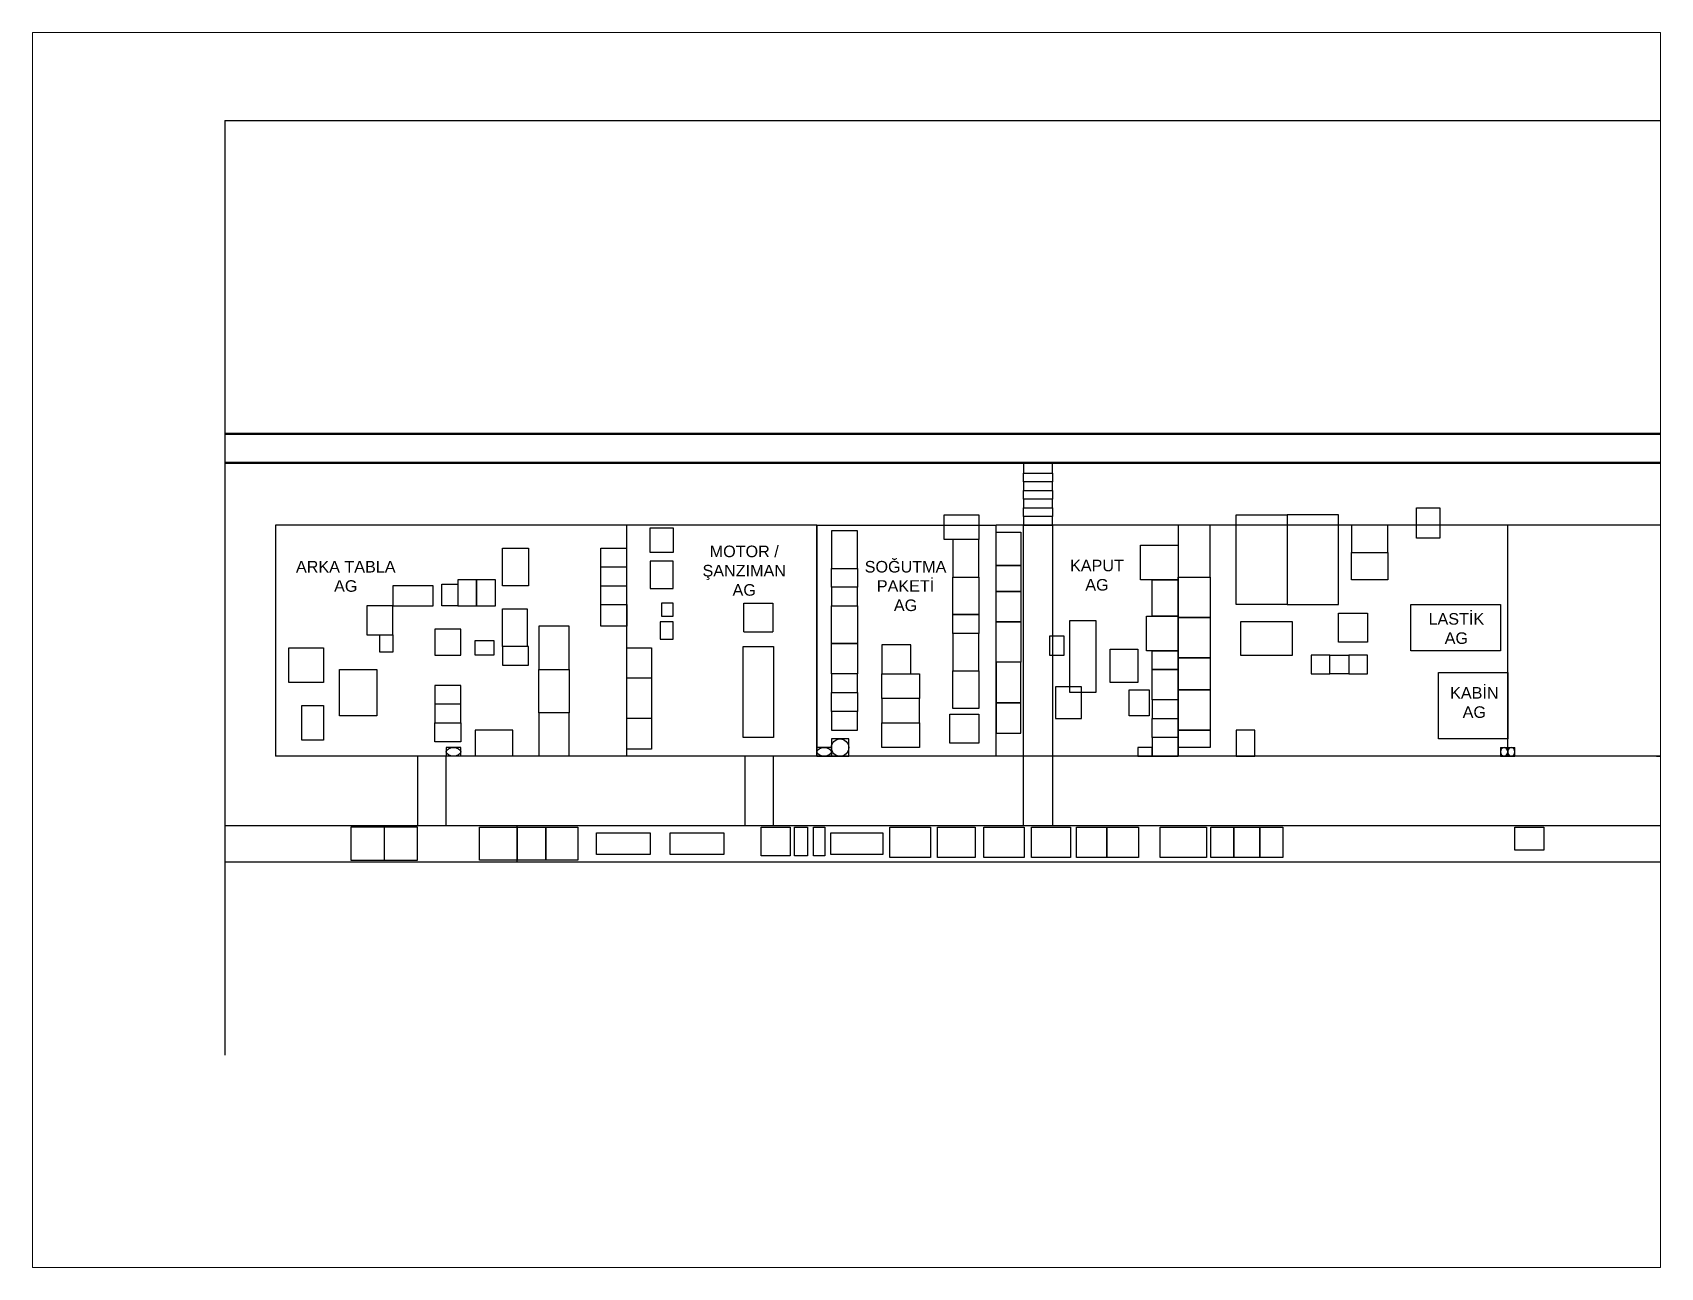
# Paper-space layout 'Layout1' of a CAD drawing. Header units: centimetres. Extents: x 26 to 231, y 20 to 176.
# The model-space entities are those that its viewports show. They can reach past a viewport. Long polylines and large blocks are cut down to what shows.
import ezdxf

# ---------------------------------------------------------------- set-up
doc = ezdxf.new("R2010")
doc.units = ezdxf.units.CM
for name, color, linetype in [('AGV Yolu', 3, 'Continuous'), ('Bekleme Alani', 2, 'Continuous'), ('Raf', 7, 'Continuous'), ('Yazi', 1, 'Continuous')]:
    doc.layers.add(name, color=color, linetype=linetype)
doc.layers.add('Yaya Yolu', color=130, linetype='Continuous', lineweight=25)
doc.styles.get("Standard").update_dxf_attribs({"font": 'arial.ttf'})

msp = doc.modelspace()

# ---------------------------------------------------------------- linework, layer by layer
at = {"lineweight": 30}
for p, q in [((3075.6, 2661.9), (1859.9, 2661.9)), ((1859.9, 2661.9), (1859.9, 1861.9)), ((3733.1, 2661.9), (3075.6, 2661.9)), ((3075.6, 1861.9), (3075.6, 2661.9)), ((3733.1, 1861.9), (3733.1, 2661.9)), ((3733.1, 2661.9), (4353.1, 2661.9)), ((3733.1, 2661.9), (3733.1, 1861.9)), ((4353.1, 1861.9), (4353.1, 2661.9)), ((4667.2, 2661.9), (4353.1, 2661.9)), ((5093.1, 2661.9), (4667.2, 2661.9)), ((4983.1, 2661.9), (4983.1, 1861.9)), ((6123.1, 2661.9), (5093.1, 2661.9)), ((6123.1, 1861.9), (6123.1, 2661.9)), ((6667.1, 2661.9), (6123.1, 2661.9)), ((6667.1, 2661.9), (7682.1, 2661.9)), ((3075.6, 1861.9), (1859.9, 1861.9)), ((3733.1, 1861.9), (3075.6, 1861.9)), ((4353.1, 1861.9), (3733.1, 1861.9)), ((4983.1, 1861.9), (4353.1, 1861.9)), ((6123.1, 1861.9), (4799.9, 1861.9)), ((7153.1, 1861.9), (6123.1, 1861.9))]:
    msp.add_line(p, q, dxfattribs=at)
for p, q in [((3733.1, 1891.9), (3733.1, 2661.9)), ((3075.6, 2131.9), (3075.6, 2236.9)), ((3075.6, 1991.9), (3075.6, 2131.9)), ((3075.6, 1886.9), (3075.6, 1991.9)), ((2500.6, 1891.9), (2450.6, 1891.9)), ((2450.6, 1891.9), (2450.6, 1861.9)), ((2500.6, 1861.9), (2500.6, 1891.9)), ((3733.1, 1891.9), (3733.1, 1861.9)), ((6098.1, 1891.9), (6123.1, 1891.9)), ((6098.1, 1891.9), (6098.1, 1861.9)), ((6098.1, 1861.9), (6123.1, 1861.9)), ((6123.1, 1891.9), (6148.1, 1891.9)), ((6123.1, 1891.9), (6123.1, 1861.9)), ((6123.1, 1861.9), (6123.1, 1891.9)), ((6123.1, 1861.9), (6123.1, 1891.8)), ((6123.1, 1861.9), (6148.1, 1861.9)), ((6148.1, 1861.9), (6148.1, 1891.9)), ((6148.1, 1861.9), (6148.1, 1891.8)), ((1684.9, 1621.9), (9293.1, 1621.9)), ((1684.9, 1496.9), (9293.1, 1496.9))]:
    msp.add_line(p, q)
for points in [[(3783.1, 1861.9), (3843.1, 1861.9), (3843.1, 1921.9), (3783.1, 1921.9)], [(3733.1, 1861.9), (3783.1, 1861.9), (3783.1, 1891.9), (3733.1, 1891.9)]]:
    msp.add_lwpolyline(points, close=True)
msp.add_circle((3813.1, 1891.9), 30)
for centre in [(2475.6, 1876.9), (3758.1, 1876.9)]:
    msp.add_ellipse(centre, major_axis=(-25, 0), ratio=0.6)
at = {"extrusion": (0, 0, -1)}
for centre in [(6110.6, 1876.9), (6135.6, 1876.9)]:
    msp.add_ellipse(centre, major_axis=(0, 15), ratio=0.833333, dxfattribs=at)
at = {"layer": 'AGV Yolu'}
for q in [(1684.9, 827.5), (9744.9, 4061.9)]:
    msp.add_line((1684.9, 4061.9), q, dxfattribs=at)
at = {"layer": 'Bekleme Alani'}
msp.add_line((2235.6, 1616.9), (2235.6, 1501.9), dxfattribs=at)
for points in [[(2350.6, 1616.9), (2120.6, 1616.9), (2120.6, 1501.9), (2350.6, 1501.9)], [(2565.6, 1616.9), (2695.6, 1616.9), (2695.6, 1501.9), (2565.6, 1501.9)], [(2695.6, 1616.9), (2795.6, 1616.9), (2795.6, 1501.9), (2695.6, 1501.9)], [(2795.6, 1616.9), (2905.6, 1616.9), (2905.6, 1501.9), (2795.6, 1501.9)], [(2970.6, 1596.9), (3155.6, 1596.9), (3155.6, 1521.9), (2970.6, 1521.9)], [(3225.6, 1596.9), (3410.6, 1596.9), (3410.6, 1521.9), (3225.6, 1521.9)], [(3540.6, 1616.9), (3640.6, 1616.9), (3640.6, 1516.9), (3540.6, 1516.9)], [(3655.6, 1616.9), (3700.6, 1616.9), (3700.6, 1516.9), (3655.6, 1516.9)], [(3720.6, 1616.9), (3760.6, 1616.9), (3760.6, 1516.9), (3720.6, 1516.9)], [(3780.6, 1596.9), (3960.6, 1596.9), (3960.6, 1521.9), (3780.6, 1521.9)], [(3985.6, 1616.9), (4125.6, 1616.9), (4125.6, 1511.9), (3985.6, 1511.9)], [(4150.6, 1616.9), (4280.6, 1616.9), (4280.6, 1511.9), (4150.6, 1511.9)], [(4310.6, 1616.9), (4450.6, 1616.9), (4450.6, 1511.9), (4310.6, 1511.9)], [(4475.6, 1616.9), (4610.6, 1616.9), (4610.6, 1511.9), (4475.6, 1511.9)], [(4630.6, 1616.9), (4735.6, 1616.9), (4735.6, 1511.9), (4630.6, 1511.9)], [(4735.6, 1616.9), (4845.6, 1616.9), (4845.6, 1511.9), (4735.6, 1511.9)], [(4920.6, 1616.9), (5080.6, 1616.9), (5080.6, 1511.9), (4920.6, 1511.9)], [(5095.6, 1616.9), (5175.6, 1616.9), (5175.6, 1511.9), (5095.6, 1511.9)], [(5175.6, 1616.9), (5265.6, 1616.9), (5265.6, 1511.9), (5175.6, 1511.9)], [(5265.6, 1616.9), (5345.6, 1616.9), (5345.6, 1511.9), (5265.6, 1511.9)], [(6148.1, 1616.9), (6248.1, 1616.9), (6248.1, 1536.9), (6148.1, 1536.9)]]:
    msp.add_lwpolyline(points, close=True, dxfattribs=at)
msp.add_lwpolyline([(2695.6, 1496.9), (2695.6, 1621.9)], dxfattribs=at)
at = {"layer": 'Raf'}
for p, q in [((3155.6, 2566.9), (3155.6, 2651.9)), ((3155.6, 2651.9), (3235.6, 2651.9)), ((3235.6, 2651.9), (3235.6, 2566.9)), ((2645.6, 2451.9), (2645.6, 2581.9)), ((2645.6, 2581.9), (2735.6, 2581.9)), ((2735.6, 2581.9), (2735.6, 2451.9)), ((2985.6, 2516.9), (2985.6, 2581.9)), ((2985.6, 2581.9), (3075.6, 2581.9)), ((3235.6, 2566.9), (3155.6, 2566.9)), ((3235.6, 2536.9), (3155.6, 2536.9)), ((3155.6, 2536.9), (3155.6, 2441.9)), ((3235.6, 2441.9), (3235.6, 2536.9)), ((2985.6, 2451.9), (2985.6, 2516.9)), ((2985.6, 2516.9), (3075.6, 2516.9)), ((2405.6, 2451.9), (2265.6, 2451.9)), ((2265.6, 2451.9), (2265.6, 2381.9)), ((2405.6, 2381.9), (2405.6, 2451.9)), ((2435.6, 2381.9), (2435.6, 2456.9)), ((2435.6, 2456.9), (2490.6, 2456.9)), ((2555.6, 2471.9), (2490.6, 2471.9)), ((2490.6, 2471.9), (2490.6, 2381.9)), ((2555.6, 2381.9), (2555.6, 2471.9)), ((2620.6, 2471.9), (2555.6, 2471.9)), ((2555.6, 2471.9), (2555.6, 2381.9)), ((2620.6, 2381.9), (2620.6, 2471.9)), ((2735.6, 2451.9), (2645.6, 2451.9)), ((2985.6, 2386.9), (2985.6, 2451.9)), ((2985.6, 2451.9), (3075.6, 2451.9)), ((3155.6, 2441.9), (3235.6, 2441.9)), ((2265.6, 2381.9), (2175.6, 2381.9)), ((2175.6, 2381.9), (2175.6, 2281.9)), ((2265.6, 2381.9), (2405.6, 2381.9)), ((2265.6, 2281.9), (2265.6, 2381.9)), ((2490.6, 2381.9), (2435.6, 2381.9)), ((2490.6, 2381.9), (2555.6, 2381.9)), ((2555.6, 2381.9), (2620.6, 2381.9)), ((2645.6, 2371.9), (2730.6, 2371.9)), ((2645.6, 2241.9), (2645.6, 2371.9)), ((2730.6, 2371.9), (2730.6, 2241.9)), ((3235.6, 2391.9), (3195.6, 2391.9)), ((3195.6, 2391.9), (3195.6, 2346.9)), ((3235.6, 2346.9), (3235.6, 2391.9)), ((3480.6, 2291.9), (3480.6, 2391.9)), ((3480.6, 2391.9), (3580.6, 2391.9)), ((3580.6, 2391.9), (3580.6, 2291.9)), ((2875.6, 2311.9), (2770.6, 2311.9)), ((2875.6, 2311.9), (2770.6, 2311.9)), ((2770.6, 2311.9), (2770.6, 2161.9)), ((2875.6, 2161.9), (2875.6, 2311.9)), ((3235.6, 2326.9), (3190.6, 2326.9)), ((3190.6, 2326.9), (3190.6, 2266.9)), ((3195.6, 2346.9), (3235.6, 2346.9)), ((3235.6, 2266.9), (3235.6, 2326.9)), ((2175.6, 2281.9), (2265.6, 2281.9)), ((2220.6, 2281.9), (2265.6, 2281.9)), ((2220.6, 2221.9), (2220.6, 2281.9)), ((2265.6, 2281.9), (2265.6, 2221.9)), ((2500.6, 2301.9), (2410.6, 2301.9)), ((2410.6, 2301.9), (2410.6, 2211.9)), ((2500.6, 2211.9), (2500.6, 2301.9)), ((2550.6, 2211.9), (2550.6, 2261.9)), ((2550.6, 2261.9), (2615.6, 2261.9)), ((2615.6, 2261.9), (2615.6, 2211.9)), ((3190.6, 2266.9), (3235.6, 2266.9)), ((3480.6, 2291.9), (3580.6, 2291.9)), ((1905.6, 2116.9), (1905.6, 2236.9)), ((1905.6, 2236.9), (2025.6, 2236.9)), ((2025.6, 2236.9), (2025.6, 2116.9)), ((2265.6, 2221.9), (2220.6, 2221.9)), ((2410.6, 2211.9), (2500.6, 2211.9)), ((2615.6, 2211.9), (2550.6, 2211.9)), ((2730.6, 2241.9), (2645.6, 2241.9)), ((2645.6, 2241.9), (2645.6, 2176.9)), ((2735.6, 2241.9), (2730.6, 2241.9)), ((2735.6, 2176.9), (2735.6, 2241.9)), ((3075.6, 2236.9), (3160.6, 2236.9)), ((3160.6, 2236.9), (3160.6, 2131.9)), ((2080.6, 2001.9), (2080.6, 2161.9)), ((2080.6, 2161.9), (2210.6, 2161.9)), ((2210.6, 2161.9), (2210.6, 2001.9)), ((2645.6, 2176.9), (2735.6, 2176.9)), ((2770.6, 2011.9), (2770.6, 2161.9)), ((2770.6, 2161.9), (2875.6, 2161.9)), ((2770.6, 2161.9), (2875.6, 2161.9)), ((2875.6, 2161.9), (2875.6, 2011.9)), ((2025.6, 2116.9), (1905.6, 2116.9)), ((2500.6, 2106.9), (2410.6, 2106.9)), ((2410.6, 2106.9), (2410.6, 2041.9)), ((2500.6, 2041.9), (2500.6, 2106.9)), ((3160.6, 2131.9), (3075.6, 2131.9)), ((3160.6, 2131.9), (3160.6, 1991.9)), ((1950.6, 1916.9), (1950.6, 2036.9)), ((1950.6, 2036.9), (2025.6, 2036.9)), ((2025.6, 2036.9), (2025.6, 1916.9)), ((2500.6, 2041.9), (2410.6, 2041.9)), ((2410.6, 2041.9), (2410.6, 1976.9)), ((2500.6, 1976.9), (2500.6, 2041.9)), ((2210.6, 2001.9), (2080.6, 2001.9)), ((2210.6, 2001.9), (2181, 2001.9)), ((2410.6, 1911.9), (2410.6, 1976.9)), ((2410.6, 1976.9), (2500.6, 1976.9)), ((2410.6, 1976.9), (2500.6, 1976.9)), ((2500.6, 1976.9), (2500.6, 1911.9)), ((2875.6, 2011.9), (2770.6, 2011.9)), ((2770.6, 2011.9), (2770.6, 1861.9)), ((2875.6, 2011.9), (2770.6, 2011.9)), ((2875.6, 1861.9), (2875.6, 2011.9)), ((3160.6, 1991.9), (3075.6, 1991.9)), ((3160.6, 1991.9), (3160.6, 1886.9)), ((2025.6, 1916.9), (1950.6, 1916.9)), ((2500.6, 1911.9), (2410.6, 1911.9)), ((3160.6, 1886.9), (3075.6, 1886.9))]:
    msp.add_line(p, q, dxfattribs=at)
for points in [[(5888.1, 2616.9), (5808.1, 2616.9), (5808.1, 2721.9), (5888.1, 2721.9)], [(4293.1, 2611.9), (4173.1, 2611.9), (4173.1, 2696.9), (4293.1, 2696.9)], [(5093.1, 2661.9), (4983.1, 2661.9), (4983.1, 2481.9), (5093.1, 2481.9)], [(5183.1, 2696.9), (5360.6, 2696.9), (5360.6, 2386.9), (5183.1, 2386.9)], [(5538.1, 2696.9), (5360.6, 2696.9), (5360.6, 2386.9), (5538.1, 2386.9)], [(5708.1, 2661.9), (5583.1, 2661.9), (5583.1, 2566.9), (5708.1, 2566.9)], [(5708.1, 2661.9), (5583.1, 2661.9), (5583.1, 2566.9), (5708.1, 2566.9)], [(3783.1, 2511.9), (3873.1, 2511.9), (3873.1, 2641.9), (3783.1, 2641.9)], [(4293.1, 2611.9), (4203.1, 2611.9), (4203.1, 2481.9), (4293.1, 2481.9)], [(4438.1, 2521.9), (4353.1, 2521.9), (4353.1, 2636.9), (4438.1, 2636.9)], [(4983.1, 2471.9), (4853.1, 2471.9), (4853.1, 2591.9), (4983.1, 2591.9)], [(5708.1, 2471.9), (5583.1, 2471.9), (5583.1, 2566.9), (5708.1, 2566.9)], [(3783.1, 2511.9), (3873.1, 2511.9), (3873.1, 2446.9), (3783.1, 2446.9)], [(4293.1, 2351.9), (4203.1, 2351.9), (4203.1, 2481.9), (4293.1, 2481.9)], [(4438.1, 2431.9), (4353.1, 2431.9), (4353.1, 2521.9), (4438.1, 2521.9)], [(4983.1, 2481.9), (5093.1, 2481.9), (5093.1, 2341.9), (4983.1, 2341.9)], [(3783.1, 2381.9), (3873.1, 2381.9), (3873.1, 2446.9), (3783.1, 2446.9)], [(4438.1, 2326.9), (4353.1, 2326.9), (4353.1, 2431.9), (4438.1, 2431.9)], [(4983.1, 2346.9), (4893.1, 2346.9), (4893.1, 2471.9), (4983.1, 2471.9)], [(3075.6, 2311.9), (2985.6, 2311.9), (2985.6, 2386.9), (3075.6, 2386.9)], [(3873.1, 2251.9), (3783.1, 2251.9), (3783.1, 2381.9), (3873.1, 2381.9)], [(6098.1, 2226.9), (5788.1, 2226.9), (5788.1, 2386.9), (6098.1, 2386.9)], [(4293.1, 2286.9), (4203.1, 2286.9), (4203.1, 2351.9), (4293.1, 2351.9)], [(4353.1, 2326.9), (4438.1, 2326.9), (4438.1, 2186.9), (4353.1, 2186.9)], [(4608.1, 2331.9), (4698.1, 2331.9), (4698.1, 2081.9), (4608.1, 2081.9)], [(4983.1, 2226.9), (4873.1, 2226.9), (4873.1, 2346.9), (4983.1, 2346.9)], [(4983.1, 2341.9), (5093.1, 2341.9), (5093.1, 2201.9), (4983.1, 2201.9)], [(5198.1, 2211.9), (5378.1, 2211.9), (5378.1, 2326.9), (5198.1, 2326.9)], [(5638.1, 2256.9), (5538.1, 2256.9), (5538.1, 2356.9), (5638.1, 2356.9)], [(4293.1, 2286.9), (4203.1, 2286.9), (4203.1, 2156.9), (4293.1, 2156.9)], [(4538.1, 2211.9), (4588.1, 2211.9), (4588.1, 2276.9), (4538.1, 2276.9)], [(3583.1, 1926.9), (3478.1, 1926.9), (3478.1, 2241.9), (3583.1, 2241.9)], [(3873.1, 2146.9), (3783.1, 2146.9), (3783.1, 2251.9), (3873.1, 2251.9)], [(3958.1, 2146.9), (4058.1, 2146.9), (4058.1, 2246.9), (3958.1, 2246.9)], [(4843.1, 2116.9), (4748.1, 2116.9), (4748.1, 2231.9), (4843.1, 2231.9)], [(4983.1, 2161.9), (4893.1, 2161.9), (4893.1, 2226.9), (4983.1, 2226.9)], [(4983.1, 2201.9), (5093.1, 2201.9), (5093.1, 2091.9), (4983.1, 2091.9)], [(5443.1, 2146.9), (5508.1, 2146.9), (5508.1, 2211.9), (5443.1, 2211.9)], [(5573.1, 2146.9), (5508.1, 2146.9), (5508.1, 2211.9), (5573.1, 2211.9)], [(5573.1, 2146.9), (5638.1, 2146.9), (5638.1, 2211.9), (5573.1, 2211.9)], [(3783.1, 2081.9), (3873.1, 2081.9), (3873.1, 2146.9), (3783.1, 2146.9)], [(4088.1, 2061.9), (3958.1, 2061.9), (3958.1, 2146.9), (4088.1, 2146.9)], [(4293.1, 2026.9), (4203.1, 2026.9), (4203.1, 2156.9), (4293.1, 2156.9)], [(4353.1, 2046.9), (4438.1, 2046.9), (4438.1, 2186.9), (4353.1, 2186.9)], [(4983.1, 2056.9), (4893.1, 2056.9), (4893.1, 2161.9), (4983.1, 2161.9)], [(6123.1, 1921.9), (5883.1, 1921.9), (5883.1, 2151.9), (6123.1, 2151.9)], [(4558.1, 1991.9), (4648.1, 1991.9), (4648.1, 2101.9), (4558.1, 2101.9)], [(4883.1, 2001.9), (4813.1, 2001.9), (4813.1, 2091.9), (4883.1, 2091.9)], [(4983.1, 2091.9), (5093.1, 2091.9), (5093.1, 1951.9), (4983.1, 1951.9)], [(3783.1, 2081.9), (3873.1, 2081.9), (3873.1, 2016.9), (3783.1, 2016.9)], [(4088.1, 2061.9), (3958.1, 2061.9), (3958.1, 1976.9), (4088.1, 1976.9)], [(4353.1, 1941.9), (4438.1, 1941.9), (4438.1, 2046.9), (4353.1, 2046.9)], [(4983.1, 2056.9), (4893.1, 2056.9), (4893.1, 1991.9), (4983.1, 1991.9)], [(3783.1, 1951.9), (3873.1, 1951.9), (3873.1, 2016.9), (3783.1, 2016.9)], [(4088.1, 1891.9), (3958.1, 1891.9), (3958.1, 1976.9), (4088.1, 1976.9)], [(4293.1, 1906.9), (4193.1, 1906.9), (4193.1, 2006.9), (4293.1, 2006.9)], [(4983.1, 1926.9), (4893.1, 1926.9), (4893.1, 1991.9), (4983.1, 1991.9)], [(4983.1, 1926.9), (4893.1, 1926.9), (4893.1, 1861.9), (4983.1, 1861.9)], [(4983.1, 1951.9), (5093.1, 1951.9), (5093.1, 1891.9), (4983.1, 1891.9)], [(5183.1, 1861.9), (5248.1, 1861.9), (5248.1, 1951.9), (5183.1, 1951.9)], [(4893.1, 1891.9), (4843.1, 1891.9), (4843.1, 1861.9), (4893.1, 1861.9)]]:
    msp.add_lwpolyline(points, close=True, dxfattribs=at)
msp.add_lwpolyline([(2680.6, 1861.9), (2680.6, 1951.9), (2550.6, 1951.9), (2550.6, 1861.9)], dxfattribs=at)
at = {"layer": 'Yaya Yolu'}
for p, q in [((1684.9, 2979.9), (9293.1, 2979.9)), ((1684.9, 2977.9), (9293.1, 2977.9)), ((1684.9, 2975.9), (9293.1, 2975.9)), ((3025.6, 2979.9), (9293.1, 2979.9)), ((3025.6, 2975.9), (9293.1, 2975.9)), ((1684.9, 2879.9), (9293.1, 2879.9)), ((1684.9, 2877.9), (9293.1, 2877.9)), ((1684.9, 2875.9), (9293.1, 2875.9)), ((3025.6, 2879.9), (9293.1, 2879.9)), ((3025.6, 2877.9), (9293.1, 2877.9)), ((4448.1, 2875.9), (4448.1, 2841.9)), ((4548.1, 2841.9), (4548.1, 2875.9)), ((4448.1, 2841.9), (4548.1, 2841.9)), ((4548.1, 2661.9), (4448.1, 2661.9)), ((6638.1, 1861.9), (6741.1, 1861.9))]:
    msp.add_line(p, q, dxfattribs=at)
for points in [[(4448.1, 2841.9), (4548.1, 2841.9), (4548.1, 2811.9), (4448.1, 2811.9)], [(4448.1, 2781.9), (4548.1, 2781.9), (4548.1, 2811.9), (4448.1, 2811.9)], [(4448.1, 2781.9), (4548.1, 2781.9), (4548.1, 2751.9), (4448.1, 2751.9)], [(4448.1, 2721.9), (4548.1, 2721.9), (4548.1, 2751.9), (4448.1, 2751.9)], [(4448.1, 2721.9), (4548.1, 2721.9), (4548.1, 2691.9), (4448.1, 2691.9)], [(4448.1, 2661.9), (4548.1, 2661.9), (4548.1, 2691.9), (4448.1, 2691.9)]]:
    msp.add_lwpolyline(points, close=True, dxfattribs=at)
for points in [[(4448.1, 1621.9), (4448.1, 2661.9), (4548.1, 2661.9), (4548.1, 1621.9)], [(2350.6, 1861.9), (2350.6, 1621.9)], [(2450.6, 1621.9), (2450.6, 1861.9)], [(3483.1, 1861.9), (3483.1, 1621.9)], [(3583.1, 1621.9), (3583.1, 1861.9)]]:
    msp.add_lwpolyline(points, dxfattribs=at)

# ---------------------------------------------------------------- texts
at = {"layer": 'Yazi', "char_height": 40, "attachment_point": 1}
for s, width, insert in [('\\pxqc;MOTOR / ŞANZIMAN\\PAG', 356.341, (3303.3, 2590.8)), ('\\pxqc;ARKA TABLA\\PAG', 356.341, (1924.6, 2537.7)), ('\\pxqc;SOĞUTMA PAKETİ\\PAG', 249.044, (3915.1, 2537.7)), ('\\pxqc;KAPUT\\PAG', 249.044, (4577.4, 2541.9)), ('\\pxqc;LASTİK\\PAG', 249.044, (5820.9, 2357.2)), ('\\pxqc;KABİN\\PAG', 249.044, (5883.1, 2101.3))]:
    msp.add_mtext_dynamic_manual_height_columns(s, width=width, gutter_width=12.5, heights=[0], dxfattribs=dict(at, insert=insert))

psp = doc.layouts.get("Layout1")

# ---------------------------------------------------------------- viewports
at = {"layer": '0'}
psp.add_viewport(center=(128.5, 97.5), size=(205.6, 156), view_center_point=(3835.35, 2229.52), view_height=4273.6811, dxfattribs=at)

doc.saveas('drawing.dxf')
